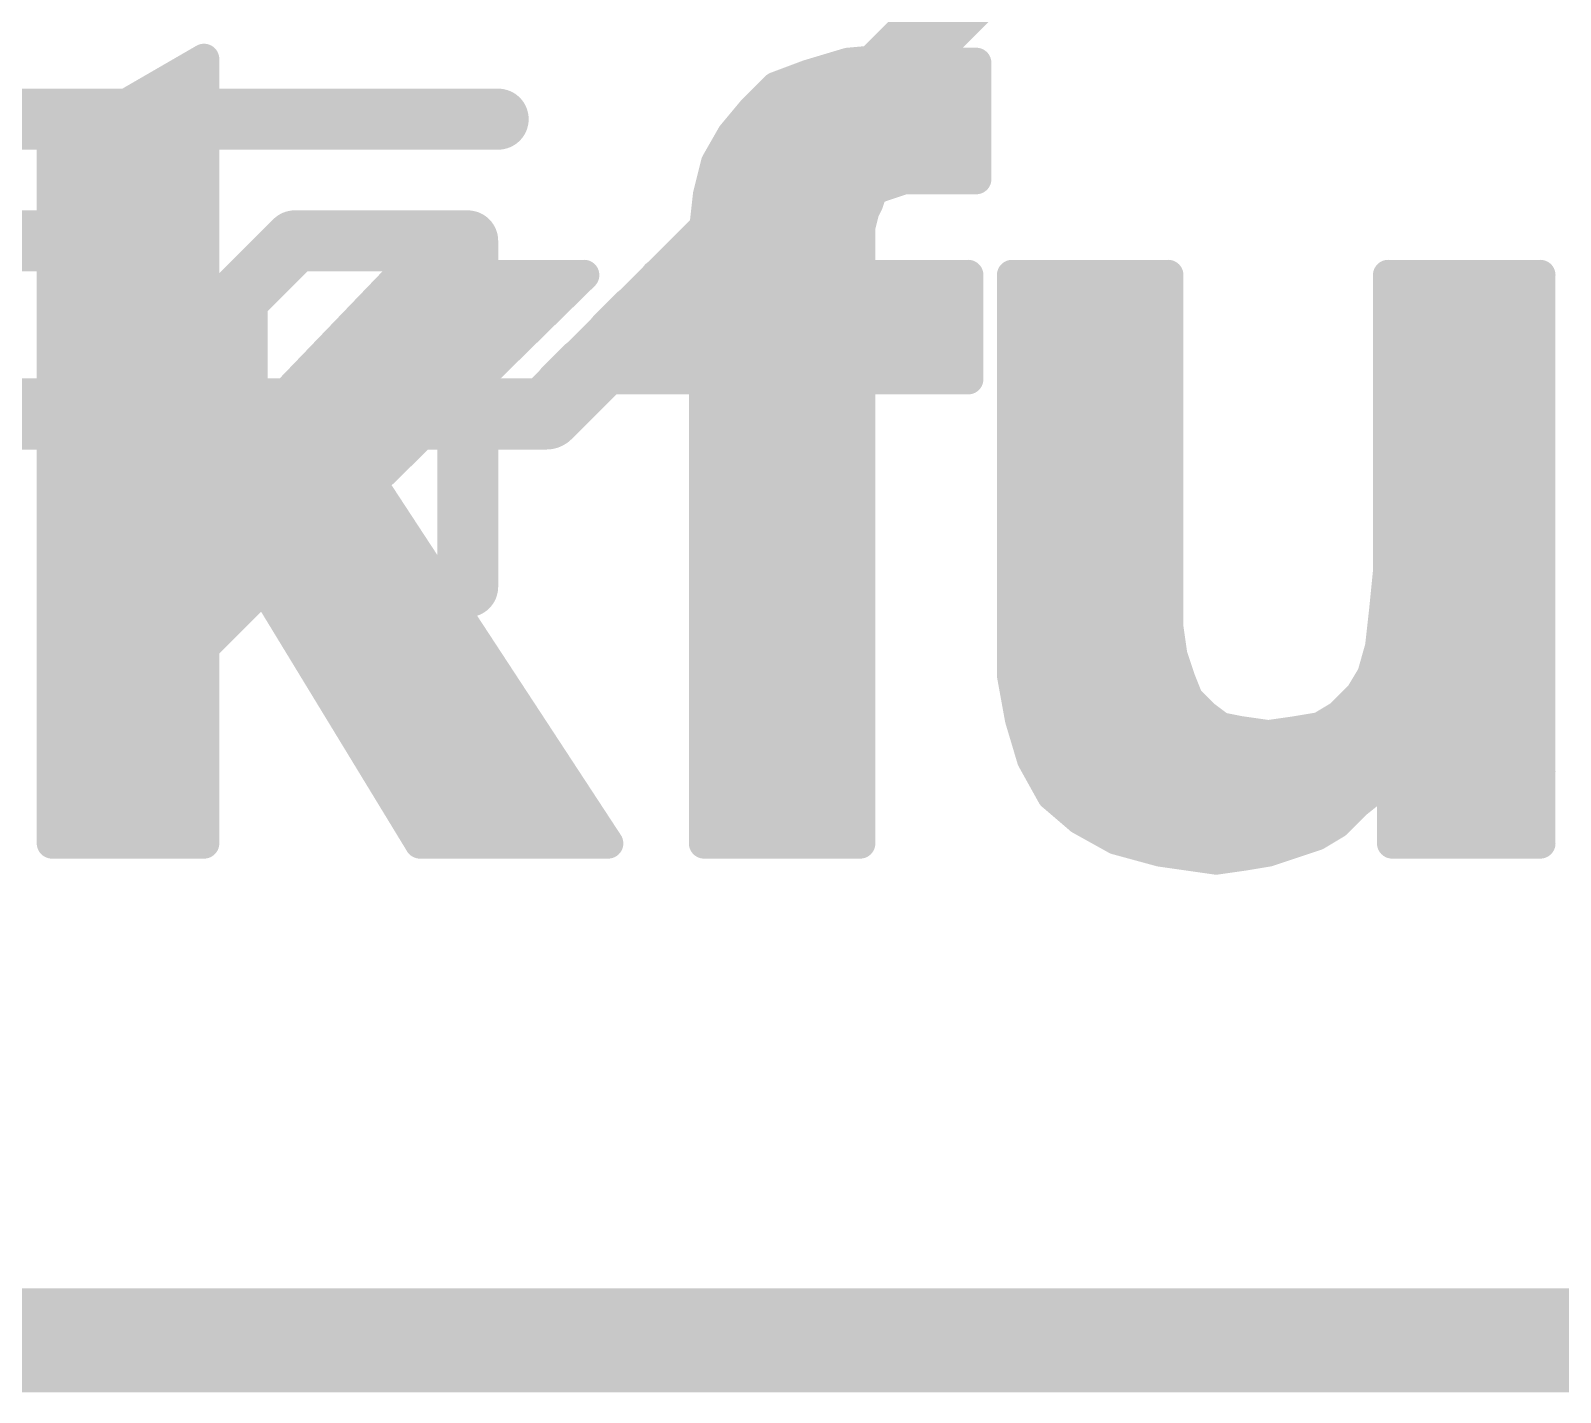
# Model space of a CAD drawing. Extents: x -29 to 78, y -18 to 17.
# Drawn here: x 14.966 to 18.79, y -0.159 to 3.244 of the extents above; entities that cross this region are included whole.
import ezdxf

# ---------------------------------------------------------------- set-up
doc = ezdxf.new("R2010")
doc.units = 0
for name, color, linetype in [('1', 12, 'CONTINUOUS'), ('16', 132, 'CONTINUOUS'), ('20', 53, 'CONTINUOUS'), ('21', 41, 'CONTINUOUS'), ('22', 40, 'CONTINUOUS')]:
    doc.layers.add(name, color=color, linetype=linetype)

msp = doc.modelspace()

# ---------------------------------------------------------------- linework, layer by layer
at = {"layer": '1', "const_width": 0.254}
msp.add_lwpolyline([(22.86, -0.0318), (0, -0.0318)], dxfattribs=at)
at = {"layer": '16'}
for points, const_width in [([(17.526, 3.556), (16.256, 2.286)], 0.1778), ([(11.553, 2.286), (16.256, 2.286)], 0.1778), ([(22.86, -0.0318), (0, -0.0318)], 0.254)]:
    msp.add_lwpolyline(points, dxfattribs=dict(at, const_width=const_width))
at = {"layer": '16', "const_width": 0.0889}
for points in [[(16.256, 2.2416, 1), (16.256, 2.3304)], [(16.2246, 2.3174, 1), (16.2874, 2.2546)]]:
    msp.add_lwpolyline(points, format="xyb", dxfattribs=at)
at = {"layer": '20', "const_width": 0.2032}
msp.add_lwpolyline([(22.86, 0), (0, 0)], dxfattribs=at)
at = {"layer": '21', "const_width": 0.0762}
for points in [[(15.02, 2.953), (15.4, 3.173)], [(15.4, 3.173), (15.4, 2.123)], [(16.91, 3.133), (17.01, 3.163)], [(17.01, 3.163), (17.12, 3.173)], [(17.12, 3.173), (17.2, 3.173)], [(17.2, 3.173), (17.23, 3.163)], [(17.23, 3.163), (17.33, 3.163)], [(17.33, 3.163), (17.33, 2.873)], [(15.3157, 3.1242), (15.4, 3.1242)], [(16.77, 3.043), (16.83, 3.103)], [(16.83, 3.103), (16.91, 3.133)], [(16.8865, 3.1242), (17.33, 3.1242)], [(15.1841, 3.048), (15.4, 3.048)], [(16.72, 2.983), (16.77, 3.043)], [(16.775, 3.048), (17.33, 3.048)], [(16.68, 2.913), (16.72, 2.983)], [(15.02, 1.213), (15.02, 2.953)], [(15.0525, 2.9718), (15.4, 2.9718)], [(16.7136, 2.9718), (17.33, 2.9718)], [(16.66, 2.833), (16.68, 2.913)], [(15.02, 2.8956), (15.4, 2.8956)], [(16.6757, 2.8956), (17.33, 2.8956)], [(17.15, 2.873), (17.12, 2.863)], [(17.33, 2.873), (17.15, 2.873)], [(16.65, 2.743), (16.66, 2.833)], [(17.07, 2.843), (17.06, 2.813)], [(17.09, 2.853), (17.07, 2.843)], [(17.12, 2.863), (17.09, 2.853)], [(15.02, 2.8194), (15.4, 2.8194)], [(16.6585, 2.8194), (17.0621, 2.8194)], [(17.05, 2.793), (17.04, 2.753)], [(17.06, 2.813), (17.05, 2.793)], [(15.02, 2.7432), (15.4, 2.7432)], [(16.65, 2.7432), (17.04, 2.7432)], [(16.65, 2.633), (16.65, 2.743)], [(17.04, 2.753), (17.04, 2.633)], [(15.02, 2.667), (15.4, 2.667)], [(16.65, 2.667), (17.04, 2.667)], [(15.4, 2.123), (15.89, 2.633)], [(16.35, 2.633), (15.82, 2.113)], [(15.89, 2.633), (16.35, 2.633)], [(16.5, 2.593), (16.53, 2.633)], [(16.53, 2.633), (16.65, 2.633)], [(17.04, 2.633), (17.31, 2.633)], [(17.31, 2.633), (17.31, 2.373)], [(17.42, 1.633), (17.42, 2.633)], [(17.42, 2.633), (17.81, 2.633)], [(17.81, 2.633), (17.81, 1.753)], [(18.36, 1.893), (18.36, 2.633)], [(18.36, 2.633), (18.74, 2.633)], [(18.74, 2.633), (18.74, 1.393)], [(15.02, 2.5908), (15.4, 2.5908)], [(15.8495, 2.5908), (16.307, 2.5908)], [(16.43, 2.533), (16.46, 2.563)], [(16.46, 2.563), (16.5, 2.593)], [(16.4971, 2.5908), (17.31, 2.5908)], [(17.42, 2.5908), (17.81, 2.5908)], [(18.36, 2.5908), (18.74, 2.5908)], [(16.4, 2.503), (16.43, 2.533)], [(15.02, 2.5146), (15.4, 2.5146)], [(15.7762, 2.5146), (16.2293, 2.5146)], [(16.37, 2.463), (16.4, 2.503)], [(16.4116, 2.5146), (17.31, 2.5146)], [(17.42, 2.5146), (17.81, 2.5146)], [(18.36, 2.5146), (18.74, 2.5146)], [(16.33, 2.433), (16.37, 2.463)], [(15.02, 2.4384), (15.4, 2.4384)], [(15.703, 2.4384), (16.1517, 2.4384)], [(16.3, 2.403), (16.33, 2.433)], [(16.3372, 2.4384), (17.31, 2.4384)], [(17.42, 2.4384), (17.81, 2.4384)], [(18.36, 2.4384), (18.74, 2.4384)], [(16.27, 2.373), (16.3, 2.403)], [(16.65, 2.373), (16.27, 2.373)], [(16.65, 2.223), (16.65, 2.373)], [(17.31, 2.373), (17.04, 2.373)], [(17.04, 2.373), (17.04, 1.213)], [(15.02, 2.3622), (15.4, 2.3622)], [(15.6298, 2.3622), (16.074, 2.3622)], [(16.65, 2.3622), (17.04, 2.3622)], [(17.42, 2.3622), (17.81, 2.3622)], [(18.36, 2.3622), (18.74, 2.3622)], [(15.02, 2.286), (15.4, 2.286)], [(15.5566, 2.286), (15.9963, 2.286)], [(16.65, 2.286), (17.04, 2.286)], [(17.42, 2.286), (17.81, 2.286)], [(18.36, 2.286), (18.74, 2.286)], [(16.65, 1.213), (16.65, 2.223)], [(15.02, 2.2098), (15.4, 2.2098)], [(15.4834, 2.2098), (15.9187, 2.2098)], [(16.65, 2.2098), (17.04, 2.2098)], [(17.42, 2.2098), (17.81, 2.2098)], [(18.36, 2.2098), (18.74, 2.2098)], [(15.02, 2.1336), (15.4, 2.1336)], [(15.4102, 2.1336), (15.841, 2.1336)], [(15.82, 2.113), (16.41, 1.213)], [(16.65, 2.1336), (17.04, 2.1336)], [(17.42, 2.1336), (17.81, 2.1336)], [(18.36, 2.1336), (18.74, 2.1336)], [(15.02, 2.0574), (15.8564, 2.0574)], [(16.65, 2.0574), (17.04, 2.0574)], [(17.42, 2.0574), (17.81, 2.0574)], [(18.36, 2.0574), (18.74, 2.0574)], [(15.02, 1.9812), (15.9064, 1.9812)], [(16.65, 1.9812), (17.04, 1.9812)], [(17.42, 1.9812), (17.81, 1.9812)], [(18.36, 1.9812), (18.74, 1.9812)], [(15.02, 1.905), (15.9564, 1.905)], [(16.65, 1.905), (17.04, 1.905)], [(17.42, 1.905), (17.81, 1.905)], [(18.35, 1.793), (18.36, 1.893)], [(18.36, 1.905), (18.74, 1.905)], [(15.55, 1.853), (15.4, 1.703)], [(15.94, 1.213), (15.55, 1.853)], [(15.02, 1.8288), (15.5258, 1.8288)], [(15.5647, 1.8288), (16.0063, 1.8288)], [(16.65, 1.8288), (17.04, 1.8288)], [(17.42, 1.8288), (17.81, 1.8288)], [(18.3536, 1.8288), (18.74, 1.8288)], [(18.34, 1.703), (18.35, 1.793)], [(15.02, 1.7526), (15.4496, 1.7526)], [(15.6112, 1.7526), (16.0563, 1.7526)], [(16.65, 1.7526), (17.04, 1.7526)], [(17.42, 1.7526), (17.8101, 1.7526)], [(17.81, 1.753), (17.82, 1.683)], [(18.3455, 1.7526), (18.74, 1.7526)], [(15.4, 1.703), (15.4, 1.213)], [(17.82, 1.683), (17.84, 1.623)], [(18.32, 1.633), (18.34, 1.703)], [(15.02, 1.6764), (15.4, 1.6764)], [(15.6576, 1.6764), (16.1062, 1.6764)], [(16.65, 1.6764), (17.04, 1.6764)], [(17.42, 1.6764), (17.8222, 1.6764)], [(18.3324, 1.6764), (18.74, 1.6764)], [(17.44, 1.523), (17.42, 1.633)], [(17.84, 1.623), (17.86, 1.573)], [(18.29, 1.583), (18.32, 1.633)], [(15.02, 1.6002), (15.4, 1.6002)], [(15.7041, 1.6002), (16.1562, 1.6002)], [(16.65, 1.6002), (17.04, 1.6002)], [(17.426, 1.6002), (17.8491, 1.6002)], [(17.86, 1.573), (17.9, 1.533)], [(18.24, 1.533), (18.29, 1.583)], [(18.3003, 1.6002), (18.74, 1.6002)], [(17.9, 1.533), (17.94, 1.503)], [(18.19, 1.503), (18.24, 1.533)], [(15.02, 1.524), (15.4, 1.524)], [(15.7505, 1.524), (16.2061, 1.524)], [(16.65, 1.524), (17.04, 1.524)], [(17.4398, 1.524), (17.912, 1.524)], [(17.47, 1.423), (17.44, 1.523)], [(17.94, 1.503), (17.99, 1.493)], [(17.99, 1.493), (18.06, 1.483)], [(18.06, 1.483), (18.13, 1.493)], [(18.13, 1.493), (18.19, 1.503)], [(18.225, 1.524), (18.74, 1.524)], [(15.02, 1.4478), (15.4, 1.4478)], [(15.7969, 1.4478), (16.2561, 1.4478)], [(16.65, 1.4478), (17.04, 1.4478)], [(17.4626, 1.4478), (18.74, 1.4478)], [(17.52, 1.333), (17.47, 1.423)], [(18.37, 1.413), (18.33, 1.353)], [(18.37, 1.213), (18.37, 1.413)], [(18.74, 1.393), (18.74, 1.213)], [(15.02, 1.3716), (15.4, 1.3716)], [(15.8434, 1.3716), (16.306, 1.3716)], [(16.65, 1.3716), (17.04, 1.3716)], [(17.4986, 1.3716), (18.3424, 1.3716)], [(18.33, 1.353), (18.28, 1.313)], [(18.37, 1.3716), (18.74, 1.3716)], [(17.59, 1.273), (17.52, 1.333)], [(18.28, 1.313), (18.23, 1.263)], [(15.02, 1.2954), (15.4, 1.2954)], [(15.8898, 1.2954), (16.356, 1.2954)], [(16.65, 1.2954), (17.04, 1.2954)], [(17.5639, 1.2954), (18.2624, 1.2954)], [(17.68, 1.223), (17.59, 1.273)], [(18.23, 1.263), (18.18, 1.233)], [(18.37, 1.2954), (18.74, 1.2954)], [(18.18, 1.233), (18.12, 1.213)], [(15.02, 1.2192), (15.4, 1.2192)], [(15.4, 1.213), (15.02, 1.213)], [(15.9362, 1.2192), (16.4059, 1.2192)], [(16.41, 1.213), (15.94, 1.213)], [(16.65, 1.2192), (17.04, 1.2192)], [(17.04, 1.213), (16.65, 1.213)], [(17.79, 1.193), (17.68, 1.223)], [(17.6939, 1.2192), (18.1386, 1.2192)], [(17.93, 1.173), (17.79, 1.193)], [(18.06, 1.193), (18, 1.183)], [(18.12, 1.213), (18.06, 1.193)], [(18.37, 1.2192), (18.74, 1.2192)], [(18.74, 1.213), (18.37, 1.213)], [(18, 1.183), (17.93, 1.173)]]:
    msp.add_lwpolyline(points, dxfattribs=at)
at = {"layer": '21', "const_width": 0.0381}
for points in [[(15.4191, 3.173, 1), (15.381, 3.173)], [(15.4095, 3.1565, 1), (15.3905, 3.1895)], [(17.0083, 3.182, 1), (17.0117, 3.144)], [(17.0155, 3.1448, 1), (17.0045, 3.1812)], [(17.12, 3.1921, 1), (17.12, 3.154)], [(17.1217, 3.154, 1), (17.1183, 3.192)], [(17.206, 3.1911, 1), (17.194, 3.1549)], [(17.2, 3.154, 1), (17.2, 3.1921)], [(17.23, 3.1821, 1), (17.23, 3.144)], [(17.224, 3.1449, 1), (17.236, 3.1811)], [(17.3491, 3.163, 1), (17.311, 3.163)], [(17.33, 3.144, 1), (17.33, 3.1821)], [(15.3157, 3.1433, 1), (15.3157, 3.1052)], [(15.4, 3.1052, 1), (15.4, 3.1433)], [(16.8233, 3.1208, 1), (16.8367, 3.0852)], [(16.8435, 3.0895, 1), (16.8165, 3.1165)], [(16.8865, 3.1433, 1), (16.8865, 3.1052)], [(16.9045, 3.1512, 1), (16.9155, 3.1148)], [(16.9167, 3.1152, 1), (16.9033, 3.1508)], [(17.33, 3.1052, 1), (17.33, 3.1433)], [(15.1841, 3.0671, 1), (15.1841, 3.029)], [(15.4, 3.029, 1), (15.4, 3.0671)], [(16.7565, 3.0565, 1), (16.7835, 3.0295)], [(16.7846, 3.0308, 1), (16.7554, 3.0552)], [(16.775, 3.0671, 1), (16.775, 3.029)], [(17.33, 3.029, 1), (17.33, 3.0671)], [(16.7365, 2.9735, 1), (16.7035, 2.9925)], [(15.0391, 2.953, 1), (15.001, 2.953)], [(15.0105, 2.9695, 1), (15.0295, 2.9365)], [(15.0525, 2.9909, 1), (15.0525, 2.9527)], [(15.4, 2.9527, 1), (15.4, 2.9909)], [(16.7136, 2.9909, 1), (16.7136, 2.9527)], [(16.7054, 2.9952, 1), (16.7346, 2.9708)], [(17.33, 2.9527, 1), (17.33, 2.9909)], [(16.6985, 2.9084, 1), (16.6615, 2.9176)], [(15.02, 2.9146, 1), (15.02, 2.8765)], [(15.4, 2.8765, 1), (15.4, 2.9146)], [(16.6757, 2.9146, 1), (16.6757, 2.8765)], [(16.6635, 2.9225, 1), (16.6965, 2.9035)], [(17.15, 2.8921, 1), (17.15, 2.854)], [(17.156, 2.8549, 1), (17.144, 2.8911)], [(17.33, 2.8765, 1), (17.33, 2.9146)], [(17.33, 2.854, 1), (17.33, 2.8921)], [(16.6789, 2.8309, 1), (16.6411, 2.8351)], [(17.0615, 2.86, 1), (17.0785, 2.826)], [(17.0881, 2.837, 1), (17.0519, 2.849)], [(17.084, 2.8711, 1), (17.096, 2.8349)], [(17.0985, 2.836, 1), (17.0815, 2.87)], [(17.114, 2.8811, 1), (17.126, 2.8449)], [(17.126, 2.8449, 1), (17.114, 2.8811)], [(17.311, 2.873, 1), (17.3491, 2.873)], [(15.02, 2.8385, 1), (15.02, 2.8004)], [(15.4, 2.8004, 1), (15.4, 2.8385)], [(16.6585, 2.8385, 1), (16.6585, 2.8004)], [(16.6415, 2.8376, 1), (16.6785, 2.8284)], [(17.0685, 2.7884, 1), (17.0315, 2.7976)], [(17.0419, 2.819, 1), (17.0781, 2.807)], [(17.077, 2.8045, 1), (17.043, 2.8215)], [(17.0621, 2.8004, 1), (17.0621, 2.8385)], [(17.033, 2.8015, 1), (17.067, 2.7845)], [(15.02, 2.7623, 1), (15.02, 2.7242)], [(15.4, 2.7242, 1), (15.4, 2.7623)], [(16.65, 2.7623, 1), (16.65, 2.7242)], [(16.6311, 2.7451, 1), (16.6689, 2.7409)], [(16.6691, 2.743, 1), (16.631, 2.743)], [(17.059, 2.753, 1), (17.0209, 2.753)], [(17.0215, 2.7576, 1), (17.0585, 2.7484)], [(17.04, 2.7242, 1), (17.04, 2.7623)], [(15.02, 2.6861, 1), (15.02, 2.648)], [(15.4, 2.648, 1), (15.4, 2.6861)], [(16.65, 2.6861, 1), (16.65, 2.648)], [(17.04, 2.648, 1), (17.04, 2.6861)], [(15.89, 2.6521, 1), (15.89, 2.6139)], [(15.9037, 2.6198, 1), (15.8763, 2.6462)], [(16.3633, 2.6194, 1), (16.3367, 2.6466)], [(16.35, 2.6139, 1), (16.35, 2.6521)], [(16.53, 2.6521, 1), (16.53, 2.6139)], [(16.5452, 2.6216, 1), (16.5148, 2.6444)], [(16.631, 2.633, 1), (16.6691, 2.633)], [(16.65, 2.6139, 1), (16.65, 2.6521)], [(17.04, 2.6521, 1), (17.04, 2.6139)], [(17.0209, 2.633, 1), (17.059, 2.633)], [(17.3291, 2.633, 1), (17.291, 2.633)], [(17.31, 2.6139, 1), (17.31, 2.6521)], [(17.4391, 2.633, 1), (17.401, 2.633)], [(17.42, 2.6521, 1), (17.42, 2.6139)], [(17.8291, 2.633, 1), (17.791, 2.633)], [(17.81, 2.6139, 1), (17.81, 2.6521)], [(18.36, 2.6521, 1), (18.36, 2.6139)], [(18.379, 2.633, 1), (18.3409, 2.633)], [(18.7591, 2.633, 1), (18.721, 2.633)], [(18.74, 2.6139, 1), (18.74, 2.6521)], [(15.02, 2.6099, 1), (15.02, 2.5718)], [(15.4, 2.5718, 1), (15.4, 2.6099)], [(15.8495, 2.6099, 1), (15.8495, 2.5718)], [(16.307, 2.5718, 1), (16.307, 2.6099)], [(16.4735, 2.5495, 1), (16.4465, 2.5765)], [(16.4971, 2.6099, 1), (16.4971, 2.5718)], [(16.4848, 2.6044, 1), (16.5152, 2.5816)], [(16.5114, 2.5778, 1), (16.4886, 2.6082)], [(17.31, 2.5718, 1), (17.31, 2.6099)], [(17.42, 2.6099, 1), (17.42, 2.5718)], [(17.81, 2.5718, 1), (17.81, 2.6099)], [(18.36, 2.6099, 1), (18.36, 2.5718)], [(18.74, 2.5718, 1), (18.74, 2.6099)], [(16.4165, 2.5465, 1), (16.4435, 2.5195)], [(16.4435, 2.5195, 1), (16.4165, 2.5465)], [(16.4486, 2.5782, 1), (16.4714, 2.5478)], [(15.02, 2.5337, 1), (15.02, 2.4956)], [(15.4, 2.4956, 1), (15.4, 2.5337)], [(15.7762, 2.5337, 1), (15.7762, 2.4956)], [(16.2293, 2.4956, 1), (16.2293, 2.5337)], [(16.3865, 2.5165, 1), (16.4135, 2.4895)], [(16.4152, 2.4916, 1), (16.3848, 2.5144)], [(16.4116, 2.5337, 1), (16.4116, 2.4956)], [(17.31, 2.4956, 1), (17.31, 2.5337)], [(17.42, 2.5337, 1), (17.42, 2.4956)], [(17.81, 2.4956, 1), (17.81, 2.5337)], [(18.36, 2.5337, 1), (18.36, 2.4956)], [(18.74, 2.4956, 1), (18.74, 2.5337)], [(16.3548, 2.4744, 1), (16.3852, 2.4516)], [(16.3814, 2.4478, 1), (16.3586, 2.4782)], [(15.02, 2.4575, 1), (15.02, 2.4194)], [(15.4, 2.4194, 1), (15.4, 2.4575)], [(15.703, 2.4575, 1), (15.703, 2.4194)], [(16.1517, 2.4194, 1), (16.1517, 2.4575)], [(16.3186, 2.4482, 1), (16.3414, 2.4178)], [(16.3435, 2.4195, 1), (16.3165, 2.4465)], [(16.3372, 2.4575, 1), (16.3372, 2.4194)], [(17.31, 2.4194, 1), (17.31, 2.4575)], [(17.42, 2.4575, 1), (17.42, 2.4194)], [(17.81, 2.4194, 1), (17.81, 2.4575)], [(18.36, 2.4575, 1), (18.36, 2.4194)], [(18.74, 2.4194, 1), (18.74, 2.4575)], [(16.27, 2.3921, 1), (16.27, 2.354)], [(16.2865, 2.4165, 1), (16.3135, 2.3895)], [(16.3135, 2.3895, 1), (16.2865, 2.4165)], [(16.6691, 2.373, 1), (16.631, 2.373)], [(16.65, 2.354, 1), (16.65, 2.3921)], [(17.04, 2.3921, 1), (17.04, 2.354)], [(17.059, 2.373, 1), (17.0209, 2.373)], [(17.31, 2.354, 1), (17.31, 2.3921)], [(15.02, 2.3813, 1), (15.02, 2.3432)], [(15.4, 2.3432, 1), (15.4, 2.3813)], [(15.6298, 2.3813, 1), (15.6298, 2.3432)], [(16.074, 2.3432, 1), (16.074, 2.3813)], [(16.2565, 2.3865, 1), (16.2835, 2.3595)], [(16.65, 2.3813, 1), (16.65, 2.3432)], [(17.04, 2.3432, 1), (17.04, 2.3813)], [(17.291, 2.373, 1), (17.3291, 2.373)], [(17.42, 2.3813, 1), (17.42, 2.3432)], [(17.81, 2.3432, 1), (17.81, 2.3813)], [(18.36, 2.3813, 1), (18.36, 2.3432)], [(18.74, 2.3432, 1), (18.74, 2.3813)], [(15.02, 2.3051, 1), (15.02, 2.267)], [(15.4, 2.267, 1), (15.4, 2.3051)], [(15.5566, 2.3051, 1), (15.5566, 2.267)], [(15.9963, 2.267, 1), (15.9963, 2.3051)], [(16.65, 2.3051, 1), (16.65, 2.267)], [(17.04, 2.267, 1), (17.04, 2.3051)], [(17.42, 2.3051, 1), (17.42, 2.267)], [(17.81, 2.267, 1), (17.81, 2.3051)], [(18.36, 2.3051, 1), (18.36, 2.267)], [(18.74, 2.267, 1), (18.74, 2.3051)], [(16.6691, 2.223, 1), (16.631, 2.223)], [(15.02, 2.2288, 1), (15.02, 2.1907)], [(15.4, 2.1907, 1), (15.4, 2.2288)], [(15.4834, 2.2288, 1), (15.4834, 2.1907)], [(15.9187, 2.1907, 1), (15.9187, 2.2288)], [(16.65, 2.2288, 1), (16.65, 2.1907)], [(16.631, 2.223, 1), (16.6691, 2.223)], [(17.04, 2.1907, 1), (17.04, 2.2288)], [(17.42, 2.2288, 1), (17.42, 2.1907)], [(17.81, 2.1907, 1), (17.81, 2.2288)], [(18.36, 2.2288, 1), (18.36, 2.1907)], [(18.74, 2.1907, 1), (18.74, 2.2288)], [(15.02, 2.1526, 1), (15.02, 2.1145)], [(15.3863, 2.1362, 1), (15.4137, 2.1098)], [(15.381, 2.123, 1), (15.4191, 2.123)], [(15.4102, 2.1526, 1), (15.4102, 2.1145)], [(15.4, 2.1145, 1), (15.4, 2.1526)], [(15.8067, 2.1266, 1), (15.8333, 2.0994)], [(15.8359, 2.1234, 1), (15.8041, 2.1026)], [(15.841, 2.1145, 1), (15.841, 2.1526)], [(16.65, 2.1526, 1), (16.65, 2.1145)], [(17.04, 2.1145, 1), (17.04, 2.1526)], [(17.42, 2.1526, 1), (17.42, 2.1145)], [(17.81, 2.1145, 1), (17.81, 2.1526)], [(18.36, 2.1526, 1), (18.36, 2.1145)], [(18.74, 2.1145, 1), (18.74, 2.1526)], [(15.02, 2.0764, 1), (15.02, 2.0383)], [(15.8564, 2.0383, 1), (15.8564, 2.0764)], [(16.65, 2.0764, 1), (16.65, 2.0383)], [(17.04, 2.0383, 1), (17.04, 2.0764)], [(17.42, 2.0764, 1), (17.42, 2.0383)], [(17.81, 2.0383, 1), (17.81, 2.0764)], [(18.36, 2.0764, 1), (18.36, 2.0383)], [(18.74, 2.0383, 1), (18.74, 2.0764)], [(15.02, 2.0002, 1), (15.02, 1.9622)], [(15.9064, 1.9622, 1), (15.9064, 2.0002)], [(16.65, 2.0002, 1), (16.65, 1.9622)], [(17.04, 1.9622, 1), (17.04, 2.0002)], [(17.42, 2.0002, 1), (17.42, 1.9622)], [(17.81, 1.9622, 1), (17.81, 2.0002)], [(18.36, 2.0002, 1), (18.36, 1.9622)], [(18.74, 1.9622, 1), (18.74, 2.0002)], [(15.02, 1.9241, 1), (15.02, 1.886)], [(15.9564, 1.886, 1), (15.9564, 1.9241)], [(16.65, 1.9241, 1), (16.65, 1.886)], [(17.04, 1.886, 1), (17.04, 1.9241)], [(17.42, 1.9241, 1), (17.42, 1.886)], [(17.81, 1.886, 1), (17.81, 1.9241)], [(18.36, 1.9241, 1), (18.36, 1.886)], [(18.3409, 1.893, 1), (18.379, 1.893)], [(18.379, 1.8911, 1), (18.341, 1.8949)], [(18.74, 1.886, 1), (18.74, 1.9241)], [(15.5663, 1.8629, 1), (15.5337, 1.8431)], [(15.5635, 1.8395, 1), (15.5365, 1.8665)], [(15.02, 1.8478, 1), (15.02, 1.8097)], [(15.5258, 1.8097, 1), (15.5258, 1.8478)], [(15.5647, 1.8478, 1), (15.5647, 1.8097)], [(16.0063, 1.8097, 1), (16.0063, 1.8478)], [(16.65, 1.8478, 1), (16.65, 1.8097)], [(17.04, 1.8097, 1), (17.04, 1.8478)], [(17.42, 1.8478, 1), (17.42, 1.8097)], [(17.81, 1.8097, 1), (17.81, 1.8478)], [(18.3536, 1.8478, 1), (18.3536, 1.8097)], [(18.74, 1.8097, 1), (18.74, 1.8478)], [(18.331, 1.7949, 1), (18.369, 1.7911)], [(18.3689, 1.7909, 1), (18.3311, 1.7951)], [(15.02, 1.7717, 1), (15.02, 1.7336)], [(15.4496, 1.7336, 1), (15.4496, 1.7717)], [(15.6112, 1.7717, 1), (15.6112, 1.7336)], [(16.0563, 1.7336, 1), (16.0563, 1.7717)], [(16.65, 1.7717, 1), (16.65, 1.7336)], [(17.04, 1.7336, 1), (17.04, 1.7717)], [(17.42, 1.7717, 1), (17.42, 1.7336)], [(17.8289, 1.7557, 1), (17.7911, 1.7503)], [(17.791, 1.753, 1), (17.8291, 1.753)], [(17.8101, 1.7336, 1), (17.8101, 1.7717)], [(18.3455, 1.7717, 1), (18.3455, 1.7336)], [(18.74, 1.7336, 1), (18.74, 1.7717)], [(15.3865, 1.7165, 1), (15.4135, 1.6895)], [(15.4191, 1.703, 1), (15.381, 1.703)], [(17.8381, 1.689, 1), (17.8019, 1.677)], [(18.3211, 1.7051, 1), (18.3589, 1.7009)], [(18.3583, 1.6978, 1), (18.3217, 1.7082)], [(15.02, 1.6955, 1), (15.02, 1.6574)], [(15.4, 1.6574, 1), (15.4, 1.6955)], [(15.6576, 1.6955, 1), (15.6576, 1.6574)], [(16.1062, 1.6574, 1), (16.1062, 1.6955)], [(16.65, 1.6955, 1), (16.65, 1.6574)], [(17.04, 1.6574, 1), (17.04, 1.6955)], [(17.42, 1.6955, 1), (17.42, 1.6574)], [(17.8011, 1.6803, 1), (17.8389, 1.6857)], [(17.8222, 1.6574, 1), (17.8222, 1.6955)], [(18.3324, 1.6955, 1), (18.3324, 1.6574)], [(18.74, 1.6574, 1), (18.74, 1.6955)], [(17.4387, 1.6364, 1), (17.4013, 1.6296)], [(17.401, 1.633, 1), (17.4391, 1.633)], [(17.8577, 1.6301, 1), (17.8223, 1.6159)], [(17.8219, 1.617, 1), (17.8581, 1.629)], [(18.3017, 1.6382, 1), (18.3383, 1.6278)], [(18.3363, 1.6232, 1), (18.3037, 1.6428)], [(15.02, 1.6193, 1), (15.02, 1.5812)], [(15.4, 1.5812, 1), (15.4, 1.6193)], [(15.7041, 1.6193, 1), (15.7041, 1.5812)], [(16.1562, 1.5812, 1), (16.1562, 1.6193)], [(16.65, 1.6193, 1), (16.65, 1.5812)], [(17.04, 1.5812, 1), (17.04, 1.6193)], [(17.426, 1.6193, 1), (17.426, 1.5812)], [(17.8735, 1.5865, 1), (17.8465, 1.5595)], [(17.8491, 1.5812, 1), (17.8491, 1.6193)], [(18.2737, 1.5928, 1), (18.3063, 1.5732)], [(18.3035, 1.5695, 1), (18.2765, 1.5965)], [(18.3003, 1.6193, 1), (18.3003, 1.5812)], [(18.74, 1.5812, 1), (18.74, 1.6193)], [(17.8423, 1.5659, 1), (17.8777, 1.5801)], [(17.9114, 1.5482, 1), (17.8886, 1.5178)], [(18.2498, 1.5167, 1), (18.2302, 1.5493)], [(15.02, 1.5431, 1), (15.02, 1.505)], [(15.4, 1.505, 1), (15.4, 1.5431)], [(15.7505, 1.5431, 1), (15.7505, 1.505)], [(16.2061, 1.505, 1), (16.2061, 1.5431)], [(16.65, 1.5431, 1), (16.65, 1.505)], [(17.04, 1.505, 1), (17.04, 1.5431)], [(17.4398, 1.5431, 1), (17.4398, 1.505)], [(17.4582, 1.5285, 1), (17.4218, 1.5175)], [(17.4213, 1.5196, 1), (17.4587, 1.5264)], [(17.8865, 1.5195, 1), (17.9135, 1.5465)], [(17.912, 1.505, 1), (17.912, 1.5431)], [(17.9437, 1.5217, 1), (17.9363, 1.4843)], [(17.9286, 1.4878, 1), (17.9514, 1.5182)], [(17.9927, 1.5119, 1), (17.9873, 1.4741)], [(17.9863, 1.4743, 1), (17.9937, 1.5117)], [(18.1269, 1.5118, 1), (18.1331, 1.4742)], [(18.1327, 1.4741, 1), (18.1273, 1.5119)], [(18.1802, 1.5193, 1), (18.1998, 1.4867)], [(18.1931, 1.4842, 1), (18.1869, 1.5218)], [(18.225, 1.5431, 1), (18.225, 1.505)], [(18.2265, 1.5465, 1), (18.2535, 1.5195)], [(18.74, 1.505, 1), (18.74, 1.5431)], [(18.0573, 1.5019, 1), (18.0627, 1.4641)], [(18.0573, 1.4641, 1), (18.0627, 1.5019)], [(15.02, 1.4668, 1), (15.02, 1.4287)], [(15.4, 1.4287, 1), (15.4, 1.4668)], [(15.7969, 1.4668, 1), (15.7969, 1.4287)], [(16.2561, 1.4287, 1), (16.2561, 1.4668)], [(16.65, 1.4668, 1), (16.65, 1.4287)], [(17.04, 1.4287, 1), (17.04, 1.4668)], [(17.4626, 1.4668, 1), (17.4626, 1.4287)], [(17.4867, 1.4323, 1), (17.4533, 1.4137)], [(18.74, 1.4287, 1), (18.74, 1.4668)], [(17.4518, 1.4175, 1), (17.4882, 1.4285)], [(18.3891, 1.413, 1), (18.351, 1.413)], [(18.3859, 1.4024, 1), (18.3541, 1.4236)], [(18.7591, 1.393, 1), (18.721, 1.393)], [(15.02, 1.3907, 1), (15.02, 1.3526)], [(15.4, 1.3526, 1), (15.4, 1.3907)], [(15.8434, 1.3907, 1), (15.8434, 1.3526)], [(16.306, 1.3526, 1), (16.306, 1.3907)], [(16.65, 1.3907, 1), (16.65, 1.3526)], [(17.04, 1.3526, 1), (17.04, 1.3907)], [(17.4986, 1.3907, 1), (17.4986, 1.3526)], [(18.3141, 1.3636, 1), (18.3459, 1.3424)], [(18.3419, 1.3381, 1), (18.3181, 1.3679)], [(18.3424, 1.3526, 1), (18.3424, 1.3907)], [(18.37, 1.3907, 1), (18.37, 1.3526)], [(18.721, 1.393, 1), (18.7591, 1.393)], [(18.74, 1.3526, 1), (18.74, 1.3907)], [(17.5324, 1.3475, 1), (17.5076, 1.3185)], [(17.5033, 1.3237, 1), (17.5367, 1.3423)], [(18.2681, 1.3279, 1), (18.2919, 1.2981)], [(18.2935, 1.2995, 1), (18.2665, 1.3265)], [(15.02, 1.3145, 1), (15.02, 1.2764)], [(15.4, 1.2764, 1), (15.4, 1.3145)], [(15.8898, 1.3145, 1), (15.8898, 1.2764)], [(16.356, 1.2764, 1), (16.356, 1.3145)], [(16.65, 1.3145, 1), (16.65, 1.2764)], [(17.04, 1.2764, 1), (17.04, 1.3145)], [(17.5639, 1.3145, 1), (17.5639, 1.2764)], [(17.5993, 1.2897, 1), (17.5807, 1.2563)], [(17.5776, 1.2585, 1), (17.6024, 1.2875)], [(18.2398, 1.2467, 1), (18.2202, 1.2793)], [(18.2624, 1.2764, 1), (18.2624, 1.3145)], [(18.37, 1.3145, 1), (18.37, 1.2764)], [(18.74, 1.2764, 1), (18.74, 1.3145)], [(18.1702, 1.2493, 1), (18.1898, 1.2167)], [(18.186, 1.2149, 1), (18.174, 1.2511)], [(18.2165, 1.2765, 1), (18.2435, 1.2495)], [(15.02, 1.2383, 1), (15.02, 1.2002)], [(15.02, 1.2321, 1), (15.02, 1.194)], [(15.001, 1.213, 1), (15.0391, 1.213)], [(15.381, 1.213, 1), (15.4191, 1.213)], [(15.4, 1.2002, 1), (15.4, 1.2383)], [(15.4, 1.194, 1), (15.4, 1.2321)], [(15.9362, 1.2383, 1), (15.9362, 1.2002)], [(15.94, 1.2321, 1), (15.94, 1.194)], [(15.9237, 1.2031, 1), (15.9563, 1.2229)], [(16.3941, 1.2026, 1), (16.4259, 1.2234)], [(16.4059, 1.2002, 1), (16.4059, 1.2383)], [(16.41, 1.194, 1), (16.41, 1.2321)], [(16.65, 1.2383, 1), (16.65, 1.2002)], [(16.65, 1.2321, 1), (16.65, 1.194)], [(16.631, 1.213, 1), (16.6691, 1.213)], [(17.0209, 1.213, 1), (17.059, 1.213)], [(17.04, 1.2002, 1), (17.04, 1.2383)], [(17.04, 1.194, 1), (17.04, 1.2321)], [(17.685, 1.2414, 1), (17.675, 1.2046)], [(17.6707, 1.2063, 1), (17.6893, 1.2397)], [(17.6939, 1.2383, 1), (17.6939, 1.2002)], [(17.7927, 1.2119, 1), (17.7873, 1.1741)], [(17.785, 1.1746, 1), (17.795, 1.2114)], [(18.054, 1.2111, 1), (18.066, 1.1749)], [(18.0631, 1.1742, 1), (18.0569, 1.2118)], [(18.114, 1.2311, 1), (18.126, 1.1949)], [(18.126, 1.1949, 1), (18.114, 1.2311)], [(18.1386, 1.2002, 1), (18.1386, 1.2383)], [(18.37, 1.2383, 1), (18.37, 1.2002)], [(18.37, 1.2321, 1), (18.37, 1.194)], [(18.351, 1.213, 1), (18.3891, 1.213)], [(18.721, 1.213, 1), (18.7591, 1.213)], [(18.74, 1.2002, 1), (18.74, 1.2383)], [(18.74, 1.194, 1), (18.74, 1.2321)], [(17.9273, 1.1919, 1), (17.9327, 1.1541)], [(17.9273, 1.1541, 1), (17.9327, 1.1919)], [(17.9969, 1.2018, 1), (18.0031, 1.1642)], [(18.0027, 1.1641, 1), (17.9973, 1.2019)]]:
    msp.add_lwpolyline(points, format="xyb", dxfattribs=at)
at = {"layer": '22', "const_width": 0.1524}
for points in [[(16.1353, 3.0226), (13.3287, 3.0226)], [(15.1236, 2.7185), (14.5473, 2.7185)], [(15.4829, 2.5745), (15.6269, 2.7185)], [(15.6269, 2.7185), (16.0591, 2.7185)], [(16.0591, 2.7185), (16.0591, 1.8542)], [(15.4829, 1.9983), (15.4829, 2.5745)], [(15.6269, 1.8542), (15.4829, 1.9983)], [(16.0591, 1.8542), (15.6269, 1.8542)]]:
    msp.add_lwpolyline(points, dxfattribs=at)
at = {"layer": '22', "const_width": 0.0762}
for points in [[(16.1353, 2.9845, 1), (16.1353, 3.0607)], [(15.1236, 2.6804, 1), (15.1236, 2.7566)], [(15.6269, 2.7566, 1), (15.6269, 2.6804)], [(15.6539, 2.6916, 1), (15.6, 2.7455)], [(16.0972, 2.7185, 1), (16.021, 2.7185)], [(16.0591, 2.6804, 1), (16.0591, 2.7566)], [(15.4559, 2.6014, 1), (15.5098, 2.5475)], [(15.521, 2.5745, 1), (15.4448, 2.5745)], [(15.5098, 2.0252, 1), (15.4559, 1.9713)], [(15.4448, 1.9983, 1), (15.521, 1.9983)], [(15.6269, 1.8923, 1), (15.6269, 1.8161)], [(15.6, 1.8273, 1), (15.6539, 1.8811)], [(16.0591, 1.8161, 1), (16.0591, 1.8923)], [(16.021, 1.8542, 1), (16.0972, 1.8542)]]:
    msp.add_lwpolyline(points, format="xyb", dxfattribs=at)

doc.saveas('drawing.dxf')
